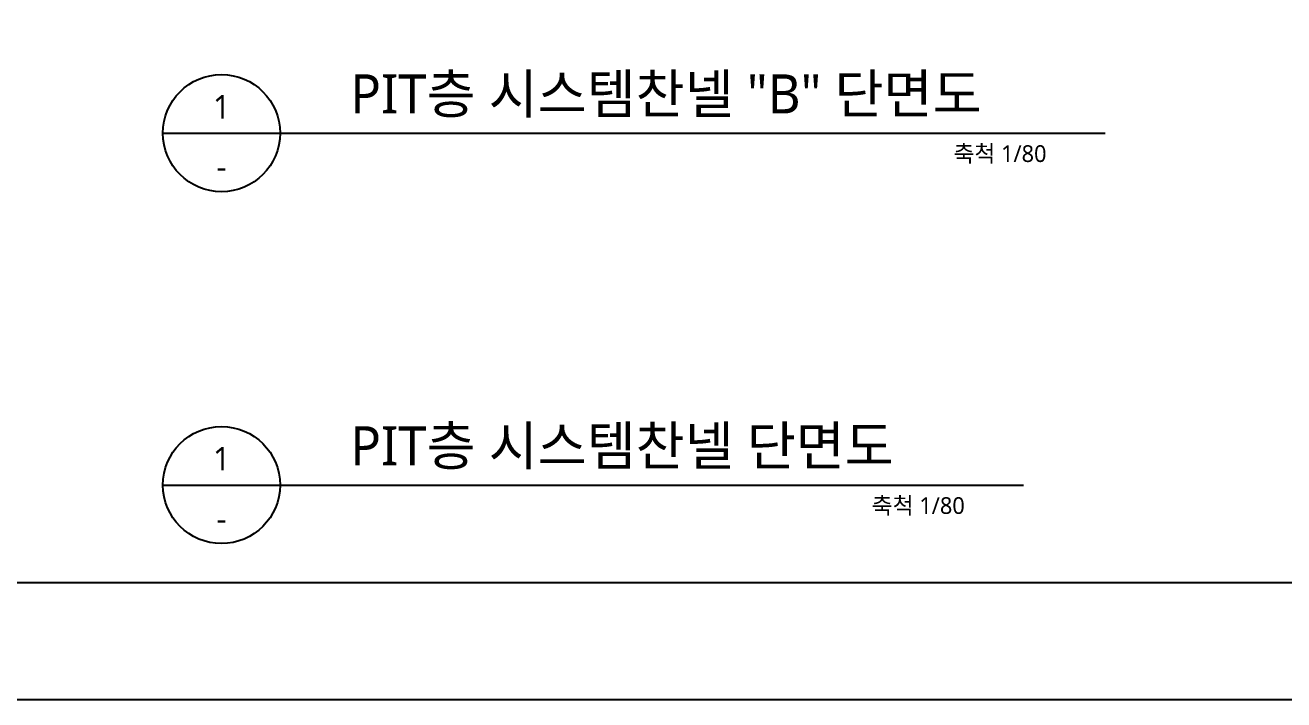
# Model space of a CAD drawing. Header units: millimetres. Extents: x 0 to 268175, y 0 to 74250.
# Drawn here: x 11325 to 20355, y 0 to 4838 of the extents above; entities that cross this region are included whole.
import ezdxf
from ezdxf.enums import TextEntityAlignment as Align

# ---------------------------------------------------------------- set-up
doc = ezdxf.new("R2010")
doc.units = ezdxf.units.MM
doc.header["$LTSCALE"] = 200
doc.layers.get('DEFPOINTS').update_dxf_attribs({"color": 137})
doc.layers.add('AA-MKXS', color=3, linetype='Continuous')
doc.layers.add('WALL-D', color=3, linetype='Continuous')
doc.styles.add('스타일1', font='malgun.ttf')

# ---------------------------------------------------------------- blocks, each defined once
blk = doc.blocks.new('sheet-line')
at = {"layer": 'DEFPOINTS'}
blk.add_lwpolyline([(168200, -356400), (0, -356400), (0, -237600), (168200, -237600)], close=True, dxfattribs=at)

msp = doc.modelspace()

# ---------------------------------------------------------------- linework, layer by layer
at = {"layer": 'AA-MKXS', "color": 7}
for p, q in [((12313.3, 4063.7), (19072.2, 4063.7)), ((12313.3, 1540), (18486, 1540))]:
    msp.add_line(p, q, dxfattribs=at)
for centre in [(12733.3, 4063.7), (12733.3, 1540)]:
    msp.add_circle(centre, 420, dxfattribs=at)
at = {"layer": 'DEFPOINTS'}
msp.add_lwpolyline([(1860, 22920), (29340, 22920), (29340, 840), (1860, 840)], close=True, dxfattribs=at)
msp.add_lwpolyline([(1860, 22920), (29340, 22920), (29340, 840), (1860, 840)], close=True, dxfattribs=at)

# ---------------------------------------------------------------- block references
at = {"layer": 'WALL-D', "xscale": 0.2, "yscale": 0.2, "zscale": 0.2}
msp.add_blockref('sheet-line', (0, 71280), dxfattribs=at)
msp.add_blockref('sheet-line', (0, 71280), dxfattribs=at)

# ---------------------------------------------------------------- texts
at = {"layer": 'AA-MKXS', "linetype": 'Continuous', "style": '스타일1'}
for s, p in [('PIT층 시스템찬넬 "B" 단면도', (13657.4, 4205.5)), ('PIT층 시스템찬넬 단면도', (13657.4, 1681.9))]:
    msp.add_text(s, height=280, dxfattribs=at).set_placement(p)
for p in [(12734.8, 4168.5), (12734.8, 1644.8)]:
    msp.add_text('1', height=168, dxfattribs=at).set_placement(p, align=Align.CENTER)
for p in [(18652.2, 3916.7), (18065.9, 1393)]:
    msp.add_text('축척 1/80', height=120, dxfattribs=at).set_placement(p, align=Align.MIDDLE_RIGHT)
at = {"layer": 'AA-MKXS', "style": '스타일1'}
for p in [(12733.3, 3823.6), (12733.3, 1299.9)]:
    msp.add_text('-', height=168, dxfattribs=at).set_placement(p, align=Align.MIDDLE)

doc.saveas('drawing.dxf')
